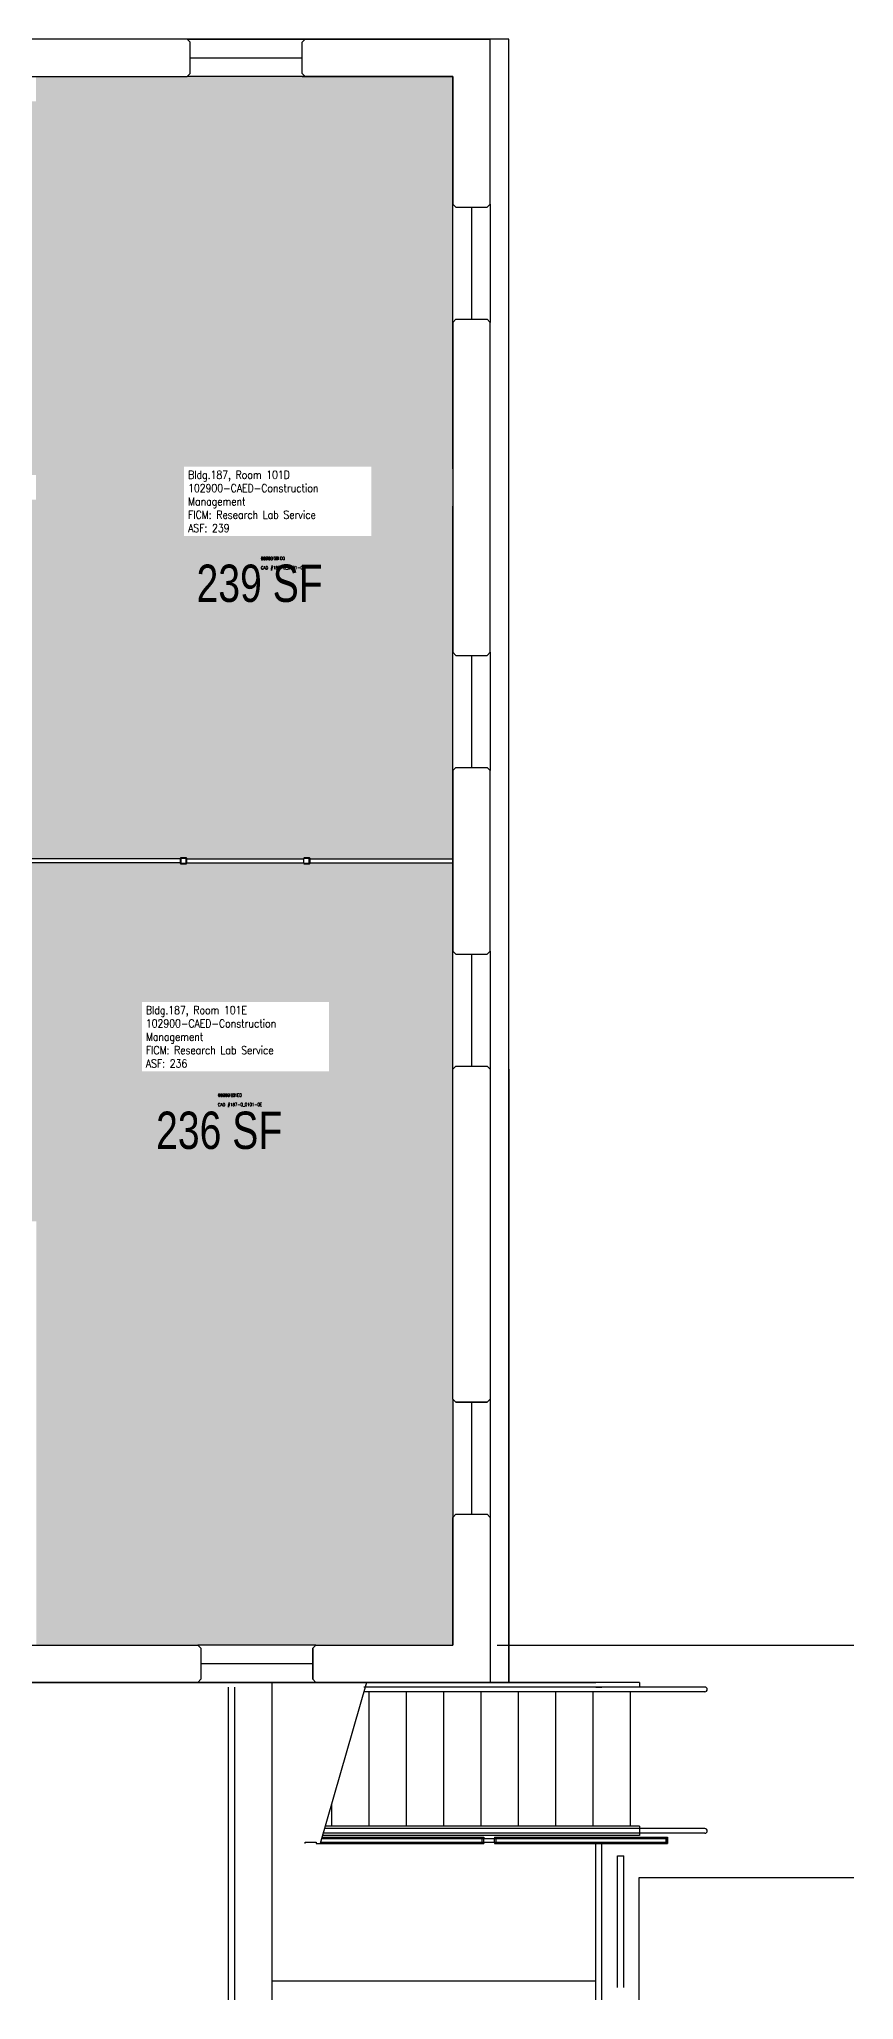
# Model space of a CAD drawing. Header units: inches. Extents: x -576 to 1569, y -102 to 531.
# Drawn here: x 1307 to 1569, y -102 to 528 of the extents above; entities that cross this region are included whole.
import ezdxf
from ezdxf.enums import TextEntityAlignment as Align

# ---------------------------------------------------------------- set-up
doc = ezdxf.new("R2010")
doc.units = ezdxf.units.IN
doc.header["$LTSCALE"] = 0.25
doc.header["$MEASUREMENT"] = 0
doc.linetypes.add('Building187_0 From Architect$0$HIDDEN2', pattern=[0.1875, 0.125, -0.0625])
for name, color, linetype in [('A-FLOR', 3, 'CONTINUOUS'), ('A-GLAZ', 1, 'CONTINUOUS'), ('A-GLAZ-SILL', 2, 'CONTINUOUS'), ('A-IDEN-CNUM', 7, 'CONTINUOUS'), ('A-IDEN-RNUM', 7, 'CONTINUOUS'), ('A-IDEN-SNUM', 4, 'CONTINUOUS'), ('A-IDEN-VNUM', 4, 'CONTINUOUS'), ('A-SITE', 3, 'CONTINUOUS'), ('A-WALL', 5, 'CONTINUOUS'), ('AREA-GROSS', 1, 'CONTINUOUS'), ('AREA-TEXT', 3, 'CONTINUOUS'), ('Rooms-Category-Color', 7, 'CONTINUOUS'), ('Rooms-College-Color', 7, 'CONTINUOUS'), ('Rooms-Department-Color', 7, 'CONTINUOUS'), ('Rooms-Division-Color', 7, 'CONTINUOUS'), ('Rooms-Information', 7, 'CONTINUOUS')]:
    doc.layers.add(name, color=color, linetype=linetype)
doc.styles.add('AREA', font='arial.ttf', dxfattribs={"width": 0.75, "height": 12})
doc.styles.add('ROOMSNUMBER', font='txt.shx', dxfattribs={"height": 0.03})
doc.styles.add('ROOMVNUMBER', font='simplex.shx', dxfattribs={"width": 0.85})

msp = doc.modelspace()

# ---------------------------------------------------------------- hatches: boundary and pattern name
at = {"layer": 'A-WALL'}
h = msp.add_hatch(color=256, dxfattribs=at)
h.paths.add_polyline_path([(1352.58, 265, 0.414214), (1352.45, 264.87), (1352.45, 263.12, 0.414214), (1352.58, 263), (1354.33, 263, 0.414214), (1354.45, 263.12), (1354.45, 264.87, 0.414214), (1354.33, 265)])
h.paths.add_polyline_path([(1354.33, 264.87), (1354.33, 263.12), (1352.58, 263.12), (1352.58, 264.87)], flags=16)
h = msp.add_hatch(color=256, dxfattribs=at)
h.paths.add_polyline_path([(1354.33, 265, -0.414214), (1354.45, 264.87), (1354.45, 263.12, -0.414214), (1354.33, 263), (1352.58, 263, -0.414214), (1352.45, 263.12), (1352.45, 264.87, -0.414214), (1352.58, 265)])
h.paths.add_polyline_path([(1352.58, 264.87), (1352.58, 263.12), (1354.33, 263.12), (1354.33, 264.87)], flags=16)
h = msp.add_hatch(color=256, dxfattribs=at)
h.paths.add_polyline_path([(1392.12, 265, 0.414214), (1392, 264.87), (1392, 263.12, 0.414214), (1392.12, 263), (1393.87, 263, 0.414214), (1394, 263.12), (1394, 264.87, 0.414214), (1393.87, 265)])
h.paths.add_polyline_path([(1393.87, 264.87), (1393.87, 263.12), (1392.12, 263.12), (1392.12, 264.87)], flags=16)
h = msp.add_hatch(color=256, dxfattribs=at)
h.paths.add_polyline_path([(1393.87, 265, -0.414214), (1394, 264.87), (1394, 263.12, -0.414214), (1393.87, 263), (1392.12, 263, -0.414214), (1392, 263.12), (1392, 264.87, -0.414214), (1392.12, 265)])
h.paths.add_polyline_path([(1392.12, 264.87), (1392.12, 263.12), (1393.87, 263.12), (1393.87, 264.87)], flags=16)
at = {"layer": 'Rooms-Category-Color', "true_color": 0xe3f498}
for points in [[(1306, 508), (1302.62, 508), (1302.62, 388), (1306.03, 388), (1306.03, 380), (1302.66, 380), (1302.66, 264.62), (1440, 264.62), (1440, 516), (1306, 516)], [(1302.66, 263.37), (1302.66, 148.12), (1306.16, 148.12), (1306.16, 12), (1440, 12), (1440, 263.37)]]:
    msp.add_hatch(color=61, dxfattribs=at).paths.add_polyline_path(points)
at = {"layer": 'Rooms-College-Color', "true_color": 0xe3f498}
for points in [[(1306, 508), (1302.62, 508), (1302.62, 388), (1306.03, 388), (1306.03, 380), (1302.66, 380), (1302.66, 264.62), (1440, 264.62), (1440, 516), (1306, 516)], [(1302.66, 263.37), (1302.66, 148.12), (1306.16, 148.12), (1306.16, 12), (1440, 12), (1440, 263.37)]]:
    msp.add_hatch(color=61, dxfattribs=at).paths.add_polyline_path(points)
at = {"layer": 'Rooms-Department-Color', "true_color": 0xe3f498}
for points in [[(1306, 508), (1302.62, 508), (1302.62, 388), (1306.03, 388), (1306.03, 380), (1302.66, 380), (1302.66, 264.62), (1440, 264.62), (1440, 516), (1306, 516)], [(1302.66, 263.37), (1302.66, 148.12), (1306.16, 148.12), (1306.16, 12), (1440, 12), (1440, 263.37)]]:
    msp.add_hatch(color=61, dxfattribs=at).paths.add_polyline_path(points)
at = {"layer": 'Rooms-Division-Color', "true_color": 0xe3f498}
for points in [[(1306, 508), (1302.62, 508), (1302.62, 388), (1306.03, 388), (1306.03, 380), (1302.66, 380), (1302.66, 264.62), (1440, 264.62), (1440, 516), (1306, 516)], [(1302.66, 263.37), (1302.66, 148.12), (1306.16, 148.12), (1306.16, 12), (1440, 12), (1440, 263.37)]]:
    msp.add_hatch(color=61, dxfattribs=at).paths.add_polyline_path(points)

# ---------------------------------------------------------------- linework, layer by layer
at = {"layer": 'A-FLOR'}
for p, q in [((1458, 528), (1452, 528)), ((1458, 0), (1458, 528)), ((1452, 6), (1452, 0)), ((1499.99, 0), (1411.78, 0)), ((1499.99, 0), (1412.21, 0)), ((1454.25, -1.5), (1451.5, -1.5)), ((1452, 0), (1458, 0)), ((1485.9, -1.5), (1487.9, -1.5)), ((1499.99, 0), (1499.99, -1.5)), ((1367.9, -102), (1367.9, -80.43)), ((1381.9, -102), (1381.9, -80.43))]:
    msp.add_line(p, q, dxfattribs=at)
at = {"layer": 'A-GLAZ'}
for p, q in [((1355.58, 522), (1391.58, 522)), ((1446, 474), (1446, 438)), ((1446, 330), (1446, 294)), ((1446, 234), (1446, 198)), ((1446, 90), (1446, 54)), ((1395, 6), (1359, 6))]:
    msp.add_line(p, q, dxfattribs=at)
at = {"layer": 'A-GLAZ-SILL'}
for p, q in [((1354.58, 528), (1392.58, 528)), ((1392.58, 516), (1354.58, 516)), ((1440, 437), (1440, 475)), ((1452, 475), (1452, 437)), ((1440, 293), (1440, 331)), ((1452, 331), (1452, 293)), ((1440, 197), (1440, 235)), ((1452, 235), (1452, 197)), ((1440, 91), (1440, 53)), ((1452, 91), (1452, 53)), ((1396, 12), (1358, 12)), ((1396, 0), (1358, 0))]:
    msp.add_line(p, q, dxfattribs=at)
at = {"layer": 'A-SITE'}
for p, q in [((1367.9, -102), (1367.9, -1.5)), ((1369.9, -102), (1369.9, -1.5)), ((1381.9, -102), (1381.9, 0)), ((1412.21, 0), (1397.34, -51.75)), ((1520.99, -1.5), (1411.35, -1.5)), ((1499.99, -3), (1411.35, -3)), ((1520.99, -3), (1411.35, -3)), ((1412.99, -3), (1412.99, -46.25)), ((1424.99, -3), (1424.99, -46.25)), ((1436.99, -3), (1436.99, -46.25)), ((1448.99, -3), (1448.99, -46.25)), ((1460.99, -3), (1460.99, -46.25)), ((1472.99, -3), (1472.99, -46.25)), ((1484.99, -3), (1484.99, -46.25)), ((1496.99, -3), (1496.99, -46.25)), ((1400.99, -39.06), (1400.99, -46.25)), ((1397.81, -50.13), (1508.99, -50.13)), ((1397.92, -49.75), (1449.9, -49.75)), ((1499.99, -49.25), (1398.06, -49.25)), ((1520.99, -48.5), (1398.27, -48.5)), ((1520.99, -47), (1398.71, -47)), ((1499.99, -46.25), (1398.92, -46.25)), ((1449.9, -49.75), (1449.9, -50.13)), ((1449.9, -51.38), (1449.9, -50.13)), ((1449.9, -51.38), (1449.9, -50.13)), ((1453.4, -49.75), (1508.99, -49.75)), ((1453.4, -49.75), (1453.4, -50.13)), ((1453.4, -51.38), (1453.4, -50.13)), ((1499.99, -46.25), (1499.99, -47)), ((1499.99, -48.5), (1499.99, -49.25)), ((1508.99, -49.75), (1508.99, -51.75)), ((1392.55, -51.75), (1392.55, -51.38)), ((1392.55, -51.38), (1396.06, -51.38)), ((1396.06, -51.38), (1396.06, -51.75)), ((1396.06, -51.75), (1397.34, -51.75)), ((1397.34, -51.75), (1449.9, -51.75)), ((1397.45, -51.38), (1508.99, -51.38)), ((1449.9, -51.38), (1449.9, -51.75)), ((1453.4, -51.38), (1453.4, -51.75)), ((1453.4, -51.75), (1508.99, -51.75)), ((1485.9, -102), (1485.9, -51.75)), ((1487.9, -102), (1487.9, -51.75)), ((1492.9, -98), (1492.9, -55.75)), ((1492.9, -55.75), (1494.9, -55.75)), ((1494.9, -98), (1494.9, -55.75)), ((1499.9, -102), (1499.9, -62.75)), ((1499.9, -62.75), (1568.83, -62.75)), ((1485.9, -96), (1381.9, -96))]:
    msp.add_line(p, q, dxfattribs=at)
at = {"layer": 'A-SITE', "linetype": 'Building187_0 From Architect$0$HIDDEN2'}
for p, q in [((1449.4, -51.75), (1449.4, -49.75)), ((1453.4, -51.38), (1453.4, -50.13)), ((1453.9, -51.75), (1453.9, -49.75)), ((1499.99, -47), (1499.99, -48.5)), ((1508.49, -51.75), (1508.49, -49.75)), ((1508.99, -51.38), (1508.99, -50.13))]:
    msp.add_line(p, q, dxfattribs=at)
at = {"layer": 'A-SITE'}
for centre in [(1520.99, -2.25), (1520.99, -47.75)]:
    msp.add_arc(centre, 0.75, 270, 90, dxfattribs=at)
at = {"layer": 'A-WALL'}
for p, q in [((1354.58, 528), (1249, 528)), ((1354.58, 528), (1249, 528)), ((1355.58, 527), (1354.58, 528)), ((1355.58, 527), (1354.58, 528)), ((1355.58, 517), (1355.58, 527)), ((1355.58, 517), (1355.58, 527)), ((1391.58, 527), (1392.58, 528)), ((1391.58, 527), (1392.58, 528)), ((1391.58, 517), (1391.58, 527)), ((1391.58, 517), (1391.58, 527)), ((1392.58, 528), (1452, 528)), ((1392.58, 528), (1452, 528)), ((1452, 475), (1452, 528)), ((1452, 475), (1452, 528)), ((1354.58, 516), (1355.58, 517)), ((1354.58, 516), (1355.58, 517)), ((1392.58, 516), (1391.58, 517)), ((1392.58, 516), (1391.58, 517)), ((1249, 516), (1308, 516)), ((1301.97, 516), (1354.58, 516)), ((1308, 516), (1354.58, 516)), ((1391.58, 516), (1440, 516)), ((1440, 516), (1392.58, 516)), ((1440, 516), (1392.58, 516)), ((1440, 516), (1440, 475)), ((1440, 475), (1440, 516)), ((1440, 516), (1440, 475)), ((1440, 475), (1440, 516)), ((1440, 475), (1441, 474)), ((1440, 475), (1441, 474)), ((1441, 474), (1451, 474)), ((1441, 474), (1451, 474)), ((1451, 474), (1452, 475)), ((1451, 474), (1452, 475)), ((1440, 437), (1441, 438)), ((1440, 437), (1441, 438)), ((1440, 390), (1440, 437)), ((1440, 437), (1440, 384)), ((1440, 437), (1440, 331)), ((1441, 438), (1451, 438)), ((1441, 438), (1451, 438)), ((1451, 438), (1452, 437)), ((1451, 438), (1452, 437)), ((1452, 331), (1452, 437)), ((1452, 331), (1452, 437)), ((1452, 331), (1452, 437)), ((1440, 384), (1440, 331)), ((1440, 331), (1440, 378)), ((1440, 331), (1441, 330)), ((1440, 331), (1441, 330)), ((1441, 330), (1451, 330)), ((1441, 330), (1451, 330)), ((1451, 330), (1452, 331)), ((1451, 330), (1452, 331)), ((1440, 293), (1441, 294)), ((1440, 293), (1441, 294)), ((1440, 293), (1440, 264)), ((1440, 235), (1440, 293)), ((1441, 294), (1451, 294)), ((1441, 294), (1451, 294)), ((1451, 294), (1452, 293)), ((1451, 294), (1452, 293)), ((1452, 235), (1452, 293)), ((1352.45, 264.62), (1303.03, 264.62)), ((1352.45, 263.12), (1352.45, 264.87)), ((1352.45, 264.87), (1352.45, 263.12)), ((1352.45, 264.62), (1352.45, 263.37)), ((1352.58, 265), (1354.33, 265)), ((1354.33, 265), (1352.58, 265)), ((1352.58, 263.14), (1352.58, 264.86)), ((1352.58, 264.86), (1352.58, 263.14)), ((1352.59, 264.87), (1354.32, 264.87)), ((1354.32, 264.87), (1352.59, 264.87)), ((1354.33, 264.86), (1354.33, 263.14)), ((1354.33, 263.14), (1354.33, 264.86)), ((1354.45, 264.87), (1354.45, 263.12)), ((1354.45, 263.12), (1354.45, 264.87)), ((1354.45, 264.62), (1354.45, 263.37)), ((1354.45, 264.62), (1392, 264.62)), ((1392, 264.62), (1392, 263.37)), ((1392.12, 265), (1393.87, 265)), ((1393.87, 265), (1392.12, 265)), ((1392.14, 264.87), (1393.86, 264.87)), ((1393.86, 264.87), (1392.14, 264.87)), ((1393.87, 264.86), (1393.87, 263.14)), ((1393.87, 263.14), (1393.87, 264.86)), ((1394, 264.87), (1394, 263.12)), ((1394, 263.12), (1394, 264.87)), ((1394, 264.62), (1394, 263.37)), ((1394, 264.62), (1440, 264.62)), ((1440, 264.62), (1440, 263.37)), ((1352.45, 263.37), (1303.03, 263.37)), ((1354.33, 263), (1352.58, 263)), ((1352.58, 263), (1354.33, 263)), ((1354.32, 263.12), (1352.59, 263.12)), ((1352.59, 263.12), (1354.32, 263.12)), ((1354.45, 263.37), (1392, 263.37)), ((1393.87, 263), (1392.12, 263)), ((1392.12, 263), (1393.87, 263)), ((1393.86, 263.12), (1392.14, 263.12)), ((1392.14, 263.12), (1393.86, 263.12)), ((1394, 263.37), (1440, 263.37)), ((1440, 264), (1440, 235)), ((1440, 235), (1441, 234)), ((1440, 235), (1441, 234)), ((1441, 234), (1451, 234)), ((1441, 234), (1451, 234)), ((1451, 234), (1452, 235)), ((1451, 234), (1452, 235)), ((1440, 197), (1441, 198)), ((1440, 197), (1441, 198)), ((1440, 91), (1440, 197)), ((1441, 198), (1451, 198)), ((1441, 198), (1451, 198)), ((1451, 198), (1452, 197)), ((1451, 198), (1452, 197)), ((1452, 197), (1452, 91)), ((1452, 197), (1452, 91)), ((1458, 197), (1458, 0)), ((1440, 91), (1441, 90)), ((1451, 90), (1441, 90)), ((1451, 90), (1441, 90)), ((1441, 90), (1451, 90)), ((1451, 90), (1452, 91)), ((1440, 53), (1441, 54)), ((1440, 53), (1441, 54)), ((1440, 12), (1440, 53)), ((1440, 53), (1440, 12)), ((1441, 54), (1451, 54)), ((1441, 54), (1451, 54)), ((1451, 54), (1452, 53)), ((1451, 54), (1452, 53)), ((1452, 53), (1452, 0)), ((1452, 53), (1452, 0)), ((1452, 53), (1452, 0)), ((876, 12), (1358, 12)), ((1251.25, 12), (1308, 12)), ((1308, 12), (1358, 12)), ((1358, 12), (1359, 11)), ((1358, 12), (1359, 11)), ((1359, 11), (1359, 1)), ((1359, 11), (1359, 1)), ((1395, 11), (1396, 12)), ((1395, 11), (1396, 12)), ((1395, 1), (1395, 11)), ((1395, 11), (1395, 1)), ((1396, 12), (1440, 12)), ((1396, 12), (1440, 12)), ((1396, 12), (1440, 12)), ((1454.25, 12), (1499.9, 12)), ((1499.9, 12), (1568.83, 12)), ((1358, 0), (874.32, 0)), ((1359, 1), (1358, 0)), ((1359, 1), (1358, 0)), ((1396, 0), (1395, 1)), ((1396, 0), (1395, 1)), ((1358, 0), (1251.25, 0)), ((1452, 0), (1396, 0)), ((1452, 0), (1396, 0)), ((1452.75, 0), (1485.9, 0))]:
    msp.add_line(p, q, dxfattribs=at)
for centre, radius, start, end in [((1352.58, 264.87), 0.125, 90, 180), ((1352.58, 264.87), 0.125, 90, 180), ((1352.59, 264.86), 0.0125, 90, 180), ((1352.59, 264.86), 0.0125, 90, 180), ((1354.32, 264.86), 0.0125, 0, 90), ((1354.32, 264.86), 0.0125, 0, 90), ((1354.33, 264.87), 0.125, 0, 90), ((1354.33, 264.87), 0.125, 0, 90), ((1393.86, 264.86), 0.0125, 0, 90), ((1393.86, 264.86), 0.0125, 0, 90), ((1393.87, 264.87), 0.125, 0, 90), ((1393.87, 264.87), 0.125, 0, 90), ((1352.58, 263.12), 0.125, 180, 270), ((1352.58, 263.12), 0.125, 180, 270), ((1352.59, 263.14), 0.0125, 180, 270), ((1352.59, 263.14), 0.0125, 180, 270), ((1354.32, 263.14), 0.0125, 270, 0), ((1354.32, 263.14), 0.0125, 270, 0), ((1354.33, 263.12), 0.125, 270, 0), ((1354.33, 263.12), 0.125, 270, 0), ((1393.86, 263.14), 0.0125, 270, 0), ((1393.86, 263.14), 0.0125, 270, 0), ((1393.87, 263.12), 0.125, 270, 0), ((1393.87, 263.12), 0.125, 270, 0)]:
    msp.add_arc(centre, radius, start, end, dxfattribs=at)
at = {"layer": 'AREA-GROSS'}
msp.add_lwpolyline([(1458, 528), (-0.03, 528), (0, 1), (1, 0), (1458, 0)], close=True, dxfattribs=at)

# ---------------------------------------------------------------- texts
at = {"layer": 'A-IDEN-CNUM', "style": 'ROOMSNUMBER', "width": 0.85}
for s, p in [('CAD #187-0_0101-0D', (1378.31, 357.64)), ('CAD #187-0_0101-0E', (1364.52, 185.15))]:
    msp.add_text(s, height=1, rotation=0.19599, dxfattribs=at).set_placement(p)
at = {"layer": 'A-IDEN-RNUM', "style": 'ROOMSNUMBER', "width": 0.85}
for s, p in [('0101-D0', (1378.31, 360.64)), ('0101-E0', (1364.52, 188.15))]:
    msp.add_text(s, height=1, rotation=0.19599, dxfattribs=at).set_placement(p)
at = {"layer": 'A-IDEN-SNUM', "style": 'ROOMSNUMBER', "width": 0.85}
for s, p in [('18700101D0', (1378.31, 360.64)), ('18700101E0', (1364.52, 188.15))]:
    msp.add_text(s, height=1, rotation=0.19599, dxfattribs=at).set_placement(p)
at = {"layer": 'A-IDEN-VNUM', "style": 'ROOMVNUMBER', "width": 0.85}
for s, p in [('101D', (1378.97, 369.61)), ('101E', (1365.03, 197.58))]:
    msp.add_text(s, height=18, dxfattribs=at).set_placement(p, align=Align.CENTER)
at = {"layer": 'AREA-TEXT', "style": 'AREA', "width": 0.75}
for s, p in [('239 SF', (1377.9, 353.18)), ('236 SF', (1364.9, 177.4))]:
    msp.add_text(s, height=12, dxfattribs=at).set_placement(p, align=Align.MIDDLE_CENTER)

# ---------------------------------------------------------------- next in the draw order: texts
at = {"layer": 'Rooms-Information', "char_height": 2.5714, "width": 57.6, "attachment_point": 7, "style": 'ROOMVNUMBER', "bg_fill": 3, "box_fill_scale": 1.5, "bg_fill_color": 256, "bg_fill_true_color": 13158600, "bg_fill_transparency": 0}
for s, insert in [('Bldg.187, Room 101D^M^J102900-CAED-Construction Management^M^JFICM: Research Lab Service^M^JASF: 239', (1354.93, 369.61)), ('Bldg.187, Room 101E^M^J102900-CAED-Construction Management^M^JFICM: Research Lab Service^M^JASF: 236', (1341.35, 197.58))]:
    msp.add_mtext(s, dxfattribs=dict(at, insert=insert))

doc.saveas('drawing.dxf')
